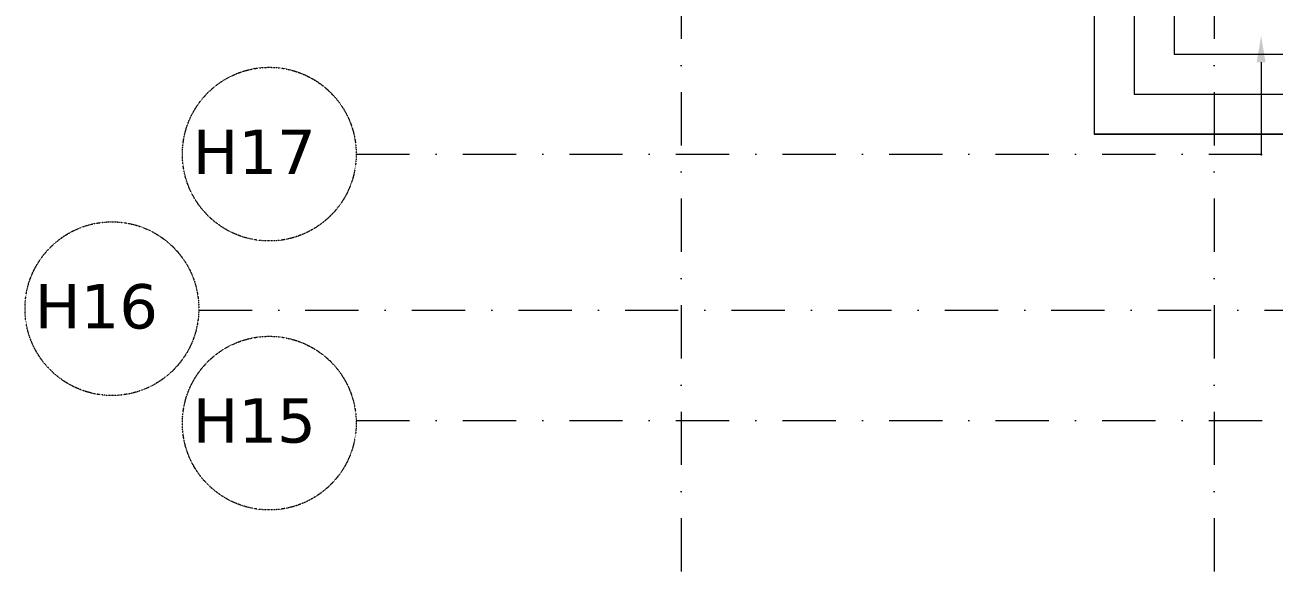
# Model space of a CAD drawing. Header units: millimetres. Extents: x -3092162 to 4513894, y -12317808 to 1849994.
# Drawn here: x -463904 to -449828, y -5849262 to -5843076 of the extents above; entities that cross this region are included whole.
import ezdxf

# ---------------------------------------------------------------- set-up
doc = ezdxf.new("R2010")
doc.units = ezdxf.units.MM
doc.header["$LTSCALE"] = 2
doc.header["$MEASUREMENT"] = 0
doc.linetypes.add('DASHDOT', pattern=[1, 0.5, -0.25, 0, -0.25])
doc.layers.add('AEROW', color=7, linetype='Continuous', lineweight=15, true_color=0x0d0d0d)
for name, color, linetype, lineweight in [('GRID', 251, 'DASHDOT', 5), ('RAMP', 253, 'Continuous', 9), ('ST TEXT', 251, 'DASHDOT', 5)]:
    doc.layers.add(name, color=color, linetype=linetype, lineweight=lineweight)
doc.styles.add('style2', font='verdana.ttf')

msp = doc.modelspace()

# ---------------------------------------------------------------- linework, layer by layer
at = {"layer": 'AEROW', "ltscale": 100}
msp.add_lwpolyline([(-449984.2, -5843495.9), (-449984.2, -5844546.5)], dxfattribs=at)
msp.add_solid([(-450034.2, -5843495.9), (-449984.2, -5843195.9), (-449934.2, -5843495.9)], dxfattribs=at)
at = {"layer": 'GRID', "color": 5, "ltscale": 600}
for p, q in [((-456514.3, -5807829.3), (-456514.3, -5892623.2)), ((-450514.3, -5807829.3), (-450514.3, -5892623.2))]:
    msp.add_line(p, q, dxfattribs=at)
at = {"layer": 'GRID', "color": 6, "ltscale": 600}
for p, q in [((-460174.2, -5844531.2), (-367334.7, -5844531.2)), ((-461947.1, -5846288.6), (-365562.3, -5846288.6)), ((-460174.2, -5847531.2), (-367334.7, -5847531.2))]:
    msp.add_line(p, q, dxfattribs=at)
at = {"layer": 'RAMP', "ltscale": 100}
for p, q in [((-451864.3, -5839306.2), (-451864.3, -5844306.2)), ((-451414.3, -5839372.2), (-451414.3, -5843856.2)), ((-450964.3, -5839372.2), (-450964.3, -5843406.2)), ((-450964.3, -5843406.2), (-448794.3, -5843406.2)), ((-451414.3, -5843856.2), (-448794.3, -5843856.2)), ((-451864.3, -5844306.2), (-448889.3, -5844306.2)), ((-448739.3, -5844306.2), (-451864.3, -5844306.2))]:
    msp.add_line(p, q, dxfattribs=at)
at = {"layer": 'ST TEXT', "ltscale": 0.1}
for centre in [(-461152.6, -5844531.2), (-462925.3, -5846272.1), (-461152.6, -5847561.5)]:
    msp.add_circle(centre, 978.4, dxfattribs=at)

# ---------------------------------------------------------------- texts
at = {"layer": 'ST TEXT', "lineweight": 50, "style": 'style2'}
for s, p in [('H17', (-462016.7, -5844755.7)), ('H16', (-463794.4, -5846495.4)), ('H15', (-462016.6, -5847780.8))]:
    msp.add_text(s, height=500, dxfattribs=at).set_placement(p)

doc.saveas('drawing.dxf')
